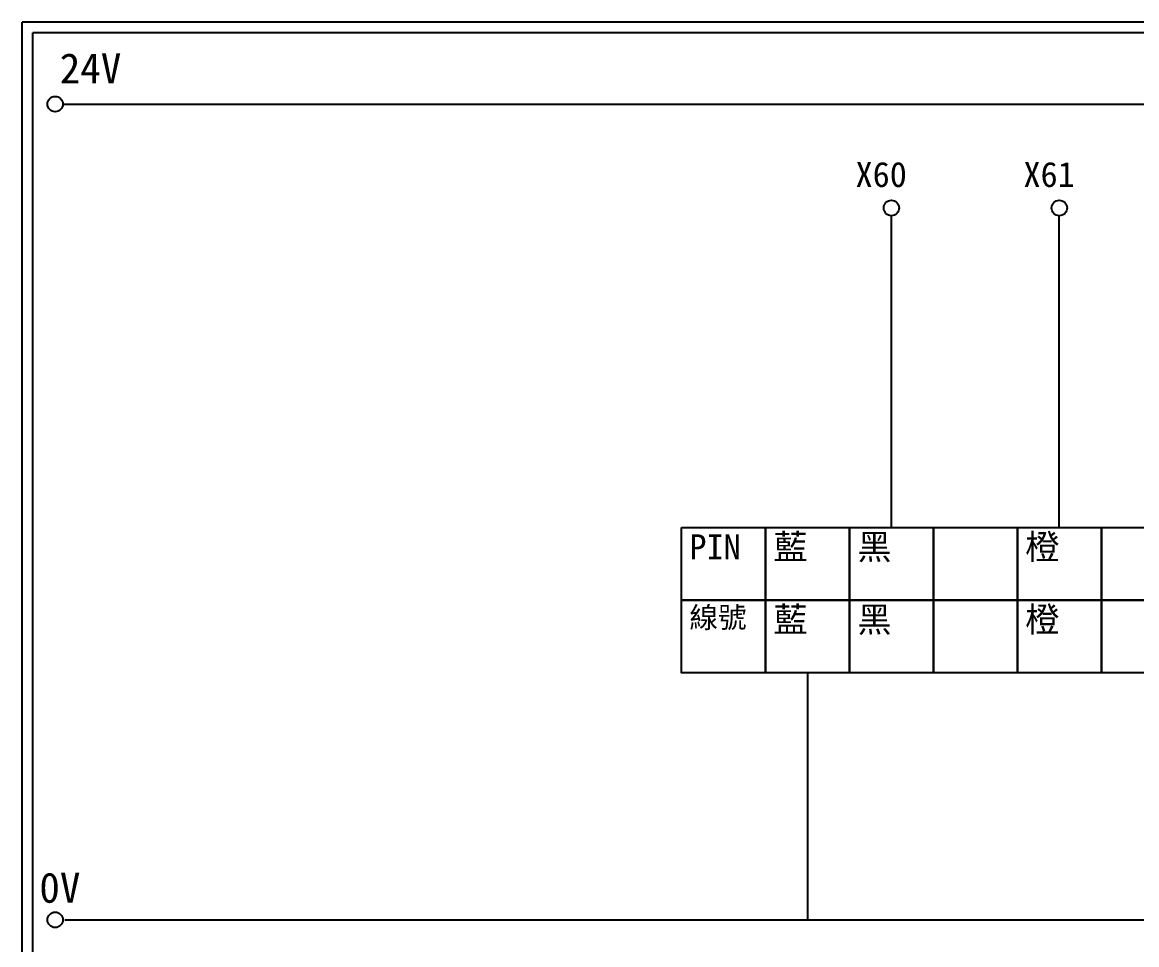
# Model space of a CAD drawing. Extents: x 627 to 914, y 3 to 207.
# Drawn here: x 627.2 to 760.1, y 97 to 207 of the extents above; entities that cross this region are included whole.
import ezdxf

# ---------------------------------------------------------------- set-up
doc = ezdxf.new("R2010")
doc.units = 0
doc.layers.get('0').update_dxf_attribs({"linetype": 'CONTINUOUS'})
doc.layers.add('圖框層', color=7, linetype='CONTINUOUS')
doc.layers.add('標尺寸層', color=3, linetype='CONTINUOUS')
doc.styles.add('STSL', font='kaiu.ttf')

msp = doc.modelspace()

# ---------------------------------------------------------------- linework, layer by layer
for p, q in [((730.83, 146.73), (730.83, 183.91)), ((750.85, 146.73), (750.85, 183.91))]:
    msp.add_line(p, q)
for points in [[(705.81, 146.73), (715.82, 146.73), (715.82, 138.07), (705.81, 138.07)], [(715.82, 146.73), (725.83, 146.73), (725.83, 138.07), (715.82, 138.07)], [(725.83, 146.73), (735.84, 146.73), (735.84, 138.07), (725.83, 138.07)], [(735.84, 146.73), (745.85, 146.73), (745.85, 138.07), (735.84, 138.07)], [(745.85, 146.73), (755.86, 146.73), (755.86, 138.07), (745.85, 138.07)], [(755.86, 146.73), (765.87, 146.73), (765.87, 138.07), (755.86, 138.07)], [(705.81, 138.07), (715.82, 138.07), (715.82, 129.4), (705.81, 129.4)], [(715.82, 138.07), (725.83, 138.07), (725.83, 129.4), (715.82, 129.4)], [(725.83, 138.07), (735.84, 138.07), (735.84, 129.4), (725.83, 129.4)], [(735.84, 138.07), (745.85, 138.07), (745.85, 129.4), (735.84, 129.4)], [(745.85, 138.07), (755.86, 138.07), (755.86, 129.4), (745.85, 129.4)], [(755.86, 138.07), (765.87, 138.07), (765.87, 129.4), (755.86, 129.4)]]:
    msp.add_lwpolyline(points, close=True)
at = {"layer": '圖框層', "color": 7}
for p, q in [((914.2, 206.97), (627.2, 206.97)), ((627.2, 3), (627.2, 206.97)), ((912.95, 205.72), (628.45, 205.72)), ((628.45, 4.25), (628.45, 205.72))]:
    msp.add_line(p, q, dxfattribs=at)
at = {"layer": '標尺寸層', "color": 7}
for p, q in [((632.04, 197.22), (909.63, 197.22)), ((632.25, 99.96), (910.12, 99.96))]:
    msp.add_line(p, q, dxfattribs=at)
at = {"layer": '標尺寸層'}
msp.add_line((720.82, 129.4), (720.82, 99.96), dxfattribs=at)
at = {"layer": '標尺寸層', "color": 7}
for centre in [(631.12, 197.22), (730.83, 184.83), (750.85, 184.83), (631.12, 99.96)]:
    msp.add_circle(centre, 0.92, dxfattribs=at)

# ---------------------------------------------------------------- texts
at = {"width": 8.2913, "attachment_point": 1}
for s, insert, char_height in [('{\\fPMingLiU|b0|i0|c136|p18;藍}', (716.75, 145.93), 3), ('{\\fPMingLiU|b0|i0|c136|p18;黑}', (726.76, 145.93), 3), ('{\\fPMingLiU|b0|i0|c136|p18;橙}', (746.78, 145.93), 3), ('PIN', (706.74, 145.93), 3), ('{\\fPMingLiU|b0|i0|c136|p18;線號}', (706.74, 137.27), 2.5), ('{\\fPMingLiU|b0|i0|c136|p18;藍}', (716.75, 137.27), 3), ('{\\fPMingLiU|b0|i0|c136|p18;黑}', (726.76, 137.27), 3), ('{\\fPMingLiU|b0|i0|c136|p18;橙}', (746.78, 137.27), 3)]:
    msp.add_mtext(s, dxfattribs=dict(at, insert=insert, char_height=char_height))
at = {"layer": '圖框層', "color": 4, "style": 'STSL'}
for s, height, p in [('24V', 3.6, (631.66, 199.68)), ('X60', 3, (726.55, 187.33)), ('X61', 3, (746.57, 187.33)), ('0V', 3.6, (629.23, 102))]:
    msp.add_text(s, height=height, dxfattribs=at).set_placement(p)

doc.saveas('drawing.dxf')
